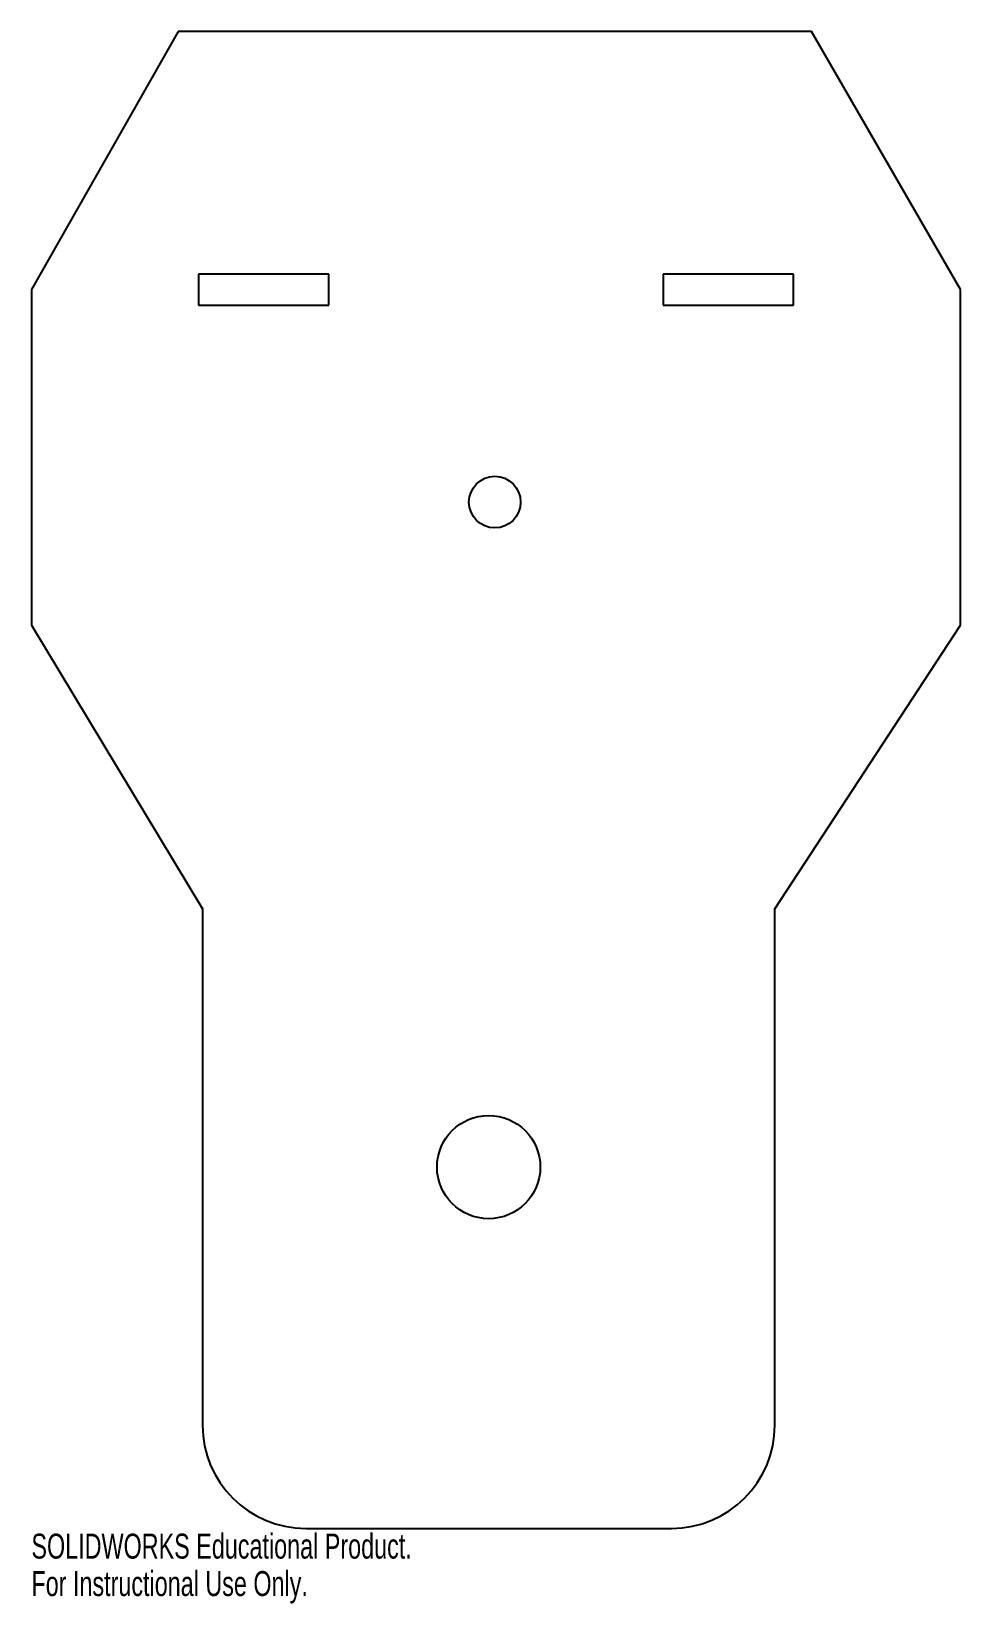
# Model space of a CAD drawing. Header units: millimetres. Extents: x -90 to 90, y -305 to 0.
import ezdxf

# ---------------------------------------------------------------- set-up
doc = ezdxf.new("R2010")
doc.units = ezdxf.units.MM
doc.styles.add('SLDTEXTSTYLE0', font='TXT', dxfattribs={"width": 0.7})

msp = doc.modelspace()

# ---------------------------------------------------------------- linework, layer by layer
at = {"color": 7, "linetype": 'Continuous', "lineweight": 25}
for p, q in [((-61.36, 0), (-89.77, -50)), ((61.36, 0), (-61.36, 0)), ((90.23, -50), (61.36, 0)), ((-32.15, -47), (-57.38, -47)), ((-57.38, -47), (-57.38, -53)), ((-32.15, -53), (-32.15, -47)), ((32.62, -47), (32.62, -53)), ((57.85, -47), (32.62, -47)), ((57.85, -53), (57.85, -47)), ((-89.77, -50), (-89.77, -115)), ((90.23, -115), (90.23, -50)), ((-57.38, -53), (-32.15, -53)), ((32.62, -53), (57.85, -53)), ((-89.77, -115), (-56.62, -170)), ((54.24, -170), (90.23, -115)), ((-56.62, -170), (-56.62, -270)), ((54.24, -270), (54.24, -170)), ((-36.62, -290), (34.24, -290))]:
    msp.add_line(p, q, dxfattribs=at)
for centre, radius in [((0, -91.18), 5), ((-1.19, -220), 10)]:
    msp.add_circle(centre, radius, dxfattribs=at)
for centre, start, end in [((-36.62, -270), 180, 270), ((34.24, -270), 270, 0)]:
    msp.add_arc(centre, 20, start, end, dxfattribs=at)

# ---------------------------------------------------------------- texts
at = {"color": 7, "linetype": 'Continuous', "char_height": 4.8336, "attachment_point": 1, "style": 'SLDTEXTSTYLE0'}
for s, insert in [('SOLIDWORKS Educational Product.', (-89.77, -291.02)), ('For Instructional Use Only.', (-89.77, -298.27))]:
    msp.add_mtext(s, dxfattribs=dict(at, insert=insert))

doc.saveas('drawing.dxf')
